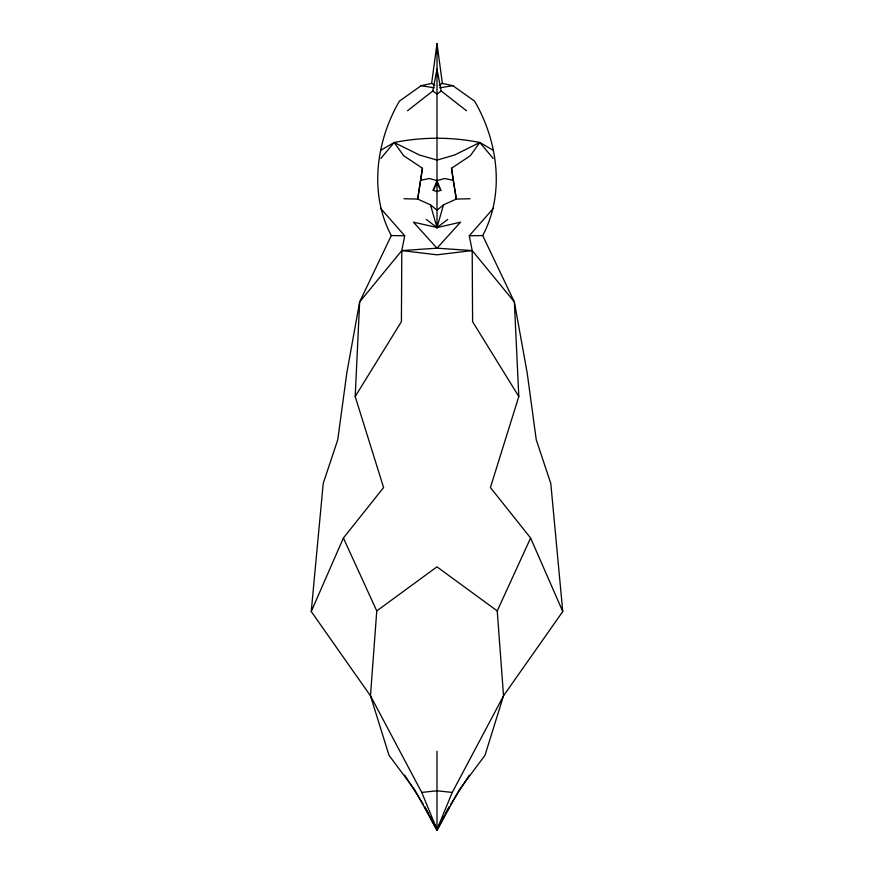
<?xml version="1.0" encoding="UTF-8"?>
<svg xmlns="http://www.w3.org/2000/svg" width="874" height="874" viewBox="0 0 874 874"><rect width="100%" height="100%" fill="white"/><g stroke="black" fill="none" stroke-linecap="round" stroke-linejoin="round"><path stroke-width="1.31" d="M437 72.16L437 228.201M437 71.635L437 43.7L442.386 83.434L439.152 85.182M434.837 85.182L431.614 83.434L421.137 85.696L399.418 101.122C376.093 141.173 368.883 193.536 391.301 235.565L359.651 301.923L346.825 372.859L337.746 439.786L323.205 483.475L311.242 611.527L370.478 695.802L388.996 755.278L415.008 790.194L437 830.3L437 828.989M380.354 208.012L404.706 235.783L401.8 250.576L401.406 321.665L355.194 396.523L383.588 487.55L343.395 538.013L311.242 611.527M355.194 396.523L359.651 301.923L401.8 250.576L436.989 248.183L472.2 250.576L514.349 301.923L527.175 372.859L536.254 439.786L550.795 483.475L562.758 611.527L503.522 695.802L452.262 792.423L437 829.415L421.738 792.423L370.478 695.802L376.76 610.915L343.395 538.013M562.758 611.527L530.605 538.013L490.412 487.55L518.806 396.523L514.349 301.923L482.699 235.565C505.117 193.536 497.907 141.173 474.582 101.122L452.863 85.696L442.386 83.434M431.614 83.434L437 43.7M470.037 198.737L456.326 199.075L443.533 204.833L437 210.197L430.467 204.833L417.674 199.075L422.459 168.256L403.69 155.736L394.185 142.506L380.824 150.208M422.459 168.256L417.674 199.075L403.963 198.737M407.535 110.736L432.827 90.983L437 69.079L441.173 90.983L466.465 110.736M443.533 204.833L437 227.469L413.468 222.182L436.989 248.183L460.532 222.182L436.989 227.579L426.283 219.429M420.82 180.284L429.342 178.514L437 180.612L440.846 190.314L437 191.581L433.154 190.314L437 180.612L444.658 178.514L453.18 180.284L456.326 199.075L451.541 168.256L470.31 155.736L479.815 142.506L493.176 150.208M424.688 806.899L437 830.3L458.992 790.194L485.004 755.278L503.522 695.802L497.24 610.915L530.605 538.013M437 830.3L449.312 806.899M450.547 804.561L469.272 775.238M437.645 827.831L439.556 824.335M442.757 818.512L444.047 816.185M445.325 813.858L449.16 806.866M433.154 190.314L437 183.343L440.846 190.314M380.802 158.467L394.185 142.506C422.492 136.825 451.508 136.825 479.815 142.506L493.198 158.467M518.806 396.523L472.594 321.665L472.2 250.576L469.294 235.783L493.646 208.012M447.717 219.429L436.989 227.579L430.467 204.833M441.173 90.983L437 94.152L432.827 90.983M376.76 610.915L436.967 566.833L497.24 610.915M479.815 142.506L454.589 154.993L436.989 160.117L419.411 154.993L394.185 142.506M439.644 87.804L452.863 85.696M472.2 250.576L436.989 254.815L401.8 250.576M421.738 792.423L437 790.784L452.262 792.423M469.294 235.783L482.699 235.565M391.301 235.565L404.706 235.783M421.137 85.696L434.356 87.804M404.728 775.238L423.453 804.561M424.84 806.866L428.675 813.858M429.953 816.185L431.243 818.512M434.444 824.335L436.355 827.831M451.541 168.256L453.18 180.284M437 751.301L437 829.415"/></g></svg>
